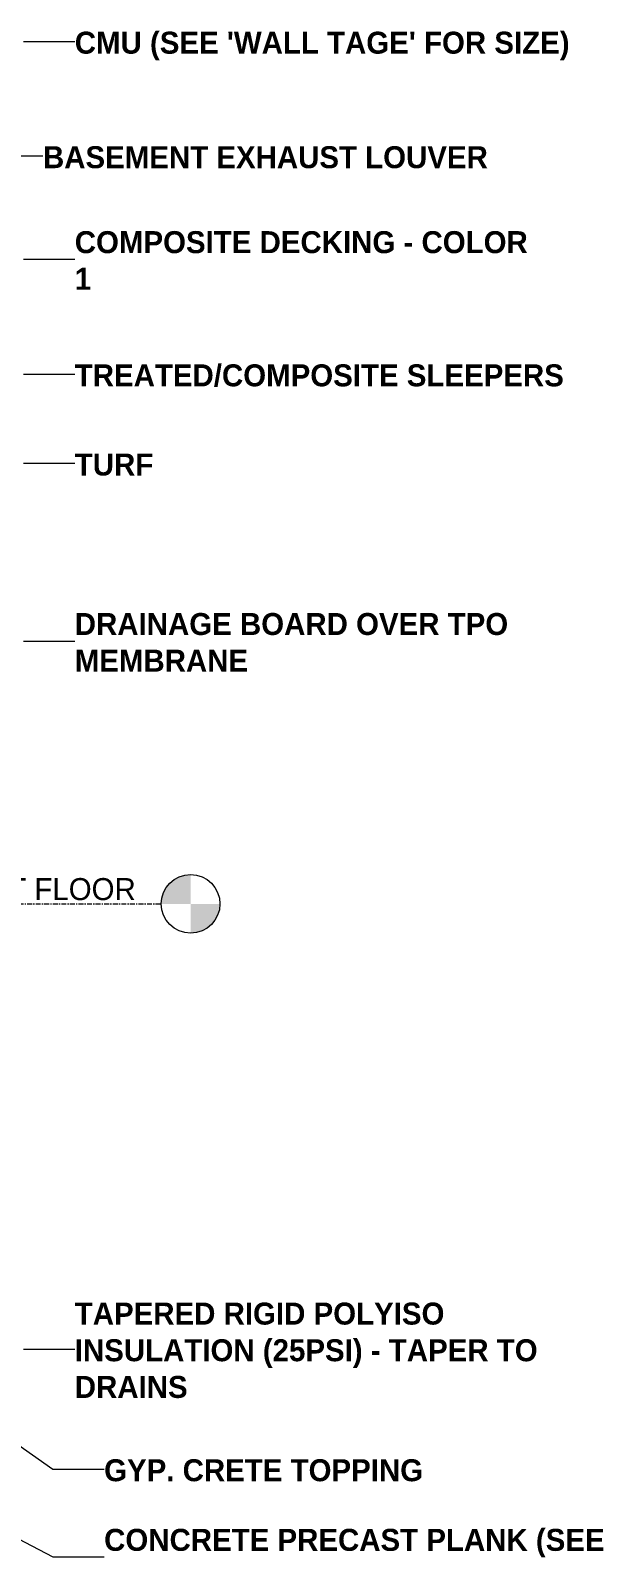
# Model space of a CAD drawing. Header units: inches. Extents: x 9847 to 10638, y -160 to 464.
# Drawn here: x 10144.3 to 10202.9, y -66.8 to 89.3 of the extents above; entities that cross this region are included whole.
import ezdxf

# ---------------------------------------------------------------- set-up
doc = ezdxf.new("R2010")
doc.units = ezdxf.units.IN
doc.header["$MEASUREMENT"] = 0
doc.linetypes.add('Grid Line 1_2_', pattern=[0.875, 0.5, -0.125, 0.125, -0.125])
for name, color, linetype, lineweight in [('A-FLOR-LEVL', 51, 'Continuous', 9), ('A-FLOR-LEVL-1', 51, 'Grid Line 1_2_', 9), ('G-ANNO-TEXT', 231, 'Continuous', 9)]:
    doc.layers.add(name, color=color, linetype=linetype, lineweight=lineweight)
doc.styles.add('Century Gothic', font='ufonts.com_century-gothic.ttf', dxfattribs={"height": 2.25})
doc.styles.add('Century Gothic_B', font='GOTHICB.TTF', dxfattribs={"height": 2.25})

# ---------------------------------------------------------------- blocks, each defined once
blk = doc.blocks.new('Level - Level Head - Circle-50818-BUILDING SECTION - EAST_WEST - LOOKING NORTH - Callout 2')
at = {"layer": 'A-FLOR-LEVL'}
h = blk.add_hatch(color=256, dxfattribs=at)
edge = h.paths.add_edge_path(flags=0)
edge.add_line((10064.3, 0), (10061.3, 0))
edge.add_arc((10064.3, 0), 3, 90, 180, ccw=False)
edge.add_line((10064.3, 3), (10064.3, 0))
h = blk.add_hatch(color=256, dxfattribs=at)
edge = h.paths.add_edge_path(flags=0)
edge.add_line((10064.3, -3), (10064.3, 0))
edge.add_line((10064.3, 0), (10067.3, 0))
edge.add_arc((10064.3, 0), 3, 270, 360, ccw=False)
blk.add_circle((10064.3, 0), 3, dxfattribs=at)

msp = doc.modelspace()

# ---------------------------------------------------------------- linework, layer by layer
at = {"layer": 'A-FLOR-LEVL-1'}
msp.add_line((10029.34, 0), (10157.67, 0), dxfattribs=at)
at = {"layer": 'G-ANNO-TEXT'}
for p, q in [((10143.6, 88.2), (10148.83, 88.2)), ((10140.35, 76.49), (10145.58, 76.49)), ((10143.6, 65.93), (10148.83, 65.93)), ((10143.6, 54.18), (10148.83, 54.18)), ((10143.6, 45.06), (10148.83, 45.06)), ((10143.6, 26.88), (10148.83, 26.88)), ((10090.57, -18.57), (10146.6, -57.79)), ((10075.24, -29.56), (10146.6, -66.78)), ((10143.6, -45.52), (10148.83, -45.52)), ((10146.6, -57.79), (10151.83, -57.79)), ((10146.6, -66.78), (10151.83, -66.78))]:
    msp.add_line(p, q, dxfattribs=at)

# ---------------------------------------------------------------- block references
at = {"layer": 'A-FLOR-LEVL'}
msp.add_blockref('Level - Level Head - Circle-50818-BUILDING SECTION - EAST_WEST - LOOKING NORTH - Callout 2', (96.37, 0), dxfattribs=at)

# ---------------------------------------------------------------- texts
at = {"layer": 'A-FLOR-LEVL', "insert": (10128.01, 2.64), "char_height": 2.25, "width": 32.4967, "attachment_point": 1, "style": 'Century Gothic'}
msp.add_mtext('0\' - 0" - 1ST FLOOR', dxfattribs=at)
at = {"layer": 'G-ANNO-TEXT', "char_height": 2.25, "attachment_point": 1, "style": 'Century Gothic_B'}
for s, insert, width in [("CMU (SEE 'WALL TAGE' FOR SIZE)", (10148.83, 89.2), 58.9335), ('BASEMENT EXHAUST LOUVER', (10145.58, 77.49), 52.1917), ('COMPOSITE DECKING - COLOR', (10148.83, 68.8), 57.6457), ('\\fCentury Gothic|b1|i0|c0|p34|;1', (10148.83, 65.05), 2.1967), ('TREATED/COMPOSITE SLEEPERS', (10148.83, 55.18), 56.2822), ('TURF', (10148.83, 46.06), 8.181), ('DRAINAGE BOARD OVER TPO', (10148.83, 29.75), 53.934), ('MEMBRANE', (10148.83, 26), 21.3615), ('TAPERED RIGID POLYISO', (10148.83, -40.77), 44.1622), ('INSULATION (25PSI) - TAPER TO', (10148.83, -44.52), 56.055), ('DRAINS', (10148.83, -48.27), 13.8622), ('GYP. CRETE TOPPING', (10151.83, -56.79), 38.481), ('CONCRETE PRECAST PLANK (SEE', (10151.83, -63.91), 59.0092)]:
    msp.add_mtext(s, dxfattribs=dict(at, insert=insert, width=width))

doc.saveas('drawing.dxf')
